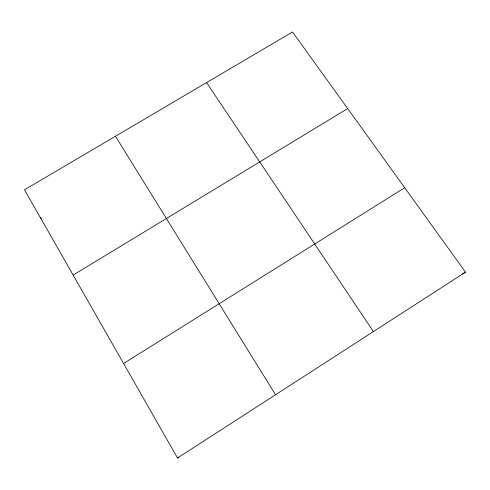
<?xml version="1.0" encoding="UTF-8"?>
<svg xmlns="http://www.w3.org/2000/svg" width="490" height="490" viewBox="0 0 490 490"><rect width="100%" height="100%" fill="white"/><g stroke="black" fill="none" stroke-linecap="round" stroke-linejoin="round"><path stroke-width="0.73" d="M177.509 458.021L465.5 272.146L292.524 31.979L24.5 189.814L177.509 458.021L178.672 457.035M123.578 363.482L404.697 187.725M73.145 275.08L347.68 108.56M462.266 273.947L465.5 272.146M40.364 217.615L41.583 218.528M206.56 82.602L373.405 331.583M115.462 136.245L275.533 394.756"/></g></svg>
